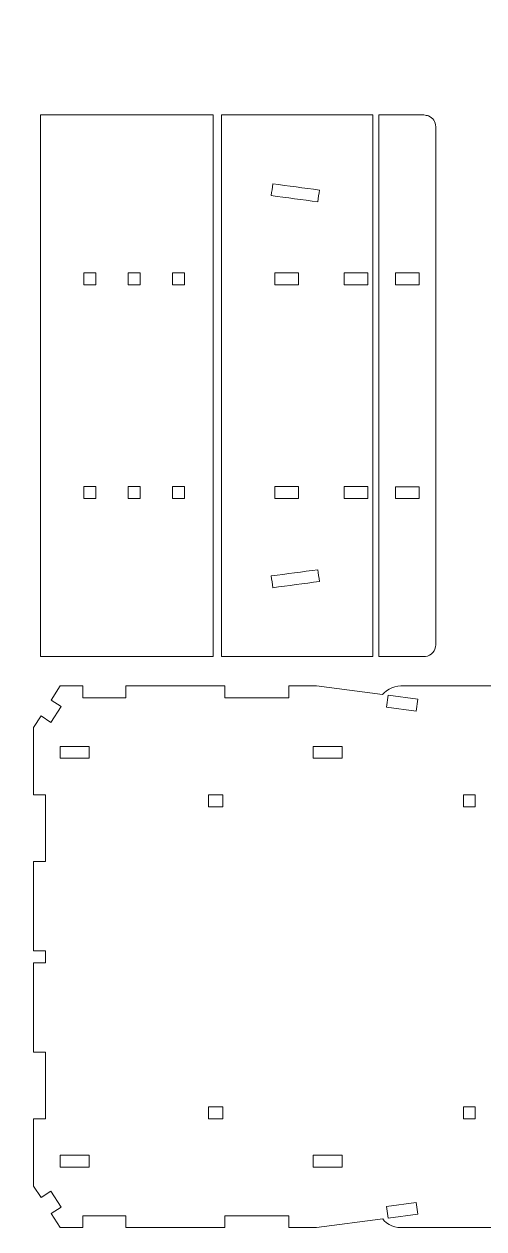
# Model space of a CAD drawing. Header units: centimetres. Extents: x -34.7 to 34.7, y -39.5 to 39.5.
# Drawn here: x 0.05 to 11.65, y -17.92 to 12.44 of the extents above; entities that cross this region are included whole.
import ezdxf

# ---------------------------------------------------------------- set-up
doc = ezdxf.new("R2010")
doc.units = ezdxf.units.CM
doc.header["$MEASUREMENT"] = 0
doc.layers.add('Camada 1', color=7, linetype='Continuous')

msp = doc.modelspace()

# ---------------------------------------------------------------- linework, layer by layer
at = {"layer": 'Camada 1', "color": 5, "lineweight": 9}
msp.add_open_spline([(-34.66849, -39.45036), (-34.66849, -39.45036), (-34.66849, 39.45036), (-34.66849, 39.45036), (-34.66849, 39.45036), (-34.66849, 39.45036), (34.66849, 39.45036), (34.66849, 39.45036), (34.66849, 39.45036), (34.66849, 39.45036), (34.66849, -39.45036), (34.66849, -39.45036), (34.66849, -39.45036), (34.66849, -39.45036), (-34.66849, -39.45036), (-34.66849, -39.45036)], degree=3, knots=[0, 0, 0, 0, 0.2, 0.2, 0.2, 0.2, 0.4, 0.4, 0.4, 0.4, 0.6, 0.6, 0.6, 0.6, 1, 1, 1, 1], dxfattribs=at)
at = {"layer": 'Camada 1', "color": 3, "lineweight": 9}
for points, knots in [([(0.46391, 10.15385), (1.9177, 10.15385), (3.37149, 10.15385), (4.82526, 10.15385), (4.82526, 10.15385), (4.82526, 5.604), (4.82526, 1.05411), (4.82526, -3.49575), (4.82526, -3.49575), (3.37149, -3.49575), (1.9177, -3.49575), (0.46391, -3.49575), (0.46391, -3.49575), (0.46391, 1.05411), (0.46391, 5.604), (0.46391, 10.15385)], [0, 0, 0, 0, 0.2, 0.2, 0.2, 0.2, 0.4, 0.4, 0.4, 0.4, 0.6, 0.6, 0.6, 0.6, 1, 1, 1, 1]), ([(8.85351, 10.15385), (8.85351, 5.604), (8.85351, 1.05411), (8.85351, -3.49575), (8.85351, -3.49575), (7.5802, -3.49575), (6.30689, -3.49575), (5.03358, -3.49575), (5.03358, -3.49575), (5.03358, 1.05411), (5.03358, 5.604), (5.03358, 10.15385), (5.03358, 10.15385), (6.30689, 10.15385), (7.5802, 10.15385), (8.85351, 10.15385)], [0, 0, 0, 0, 0.2, 0.2, 0.2, 0.2, 0.4, 0.4, 0.4, 0.4, 0.6, 0.6, 0.6, 0.6, 1, 1, 1, 1]), ([(10.14004, 10.15385), (9.76148, 10.15385), (9.38294, 10.15385), (9.0044, 10.15385), (9.0044, 10.15385), (9.0044, 5.604), (9.0044, 1.05411), (9.0044, -3.49575), (9.0044, -3.49575), (9.39595, -3.49489), (9.78749, -3.49403), (10.17904, -3.49318), (10.17904, -3.49318), (10.32731, -3.47366), (10.43382, -3.35169), (10.43888, -3.19689), (10.43888, -3.19689), (10.43888, 1.15373), (10.43888, 5.50438), (10.43888, 9.855), (10.43888, 9.855), (10.43456, 9.98711), (10.3703, 10.07396), (10.25439, 10.1311), (10.25439, 10.1311), (10.21628, 10.13868), (10.17816, 10.14628), (10.14004, 10.15385)], [0, 0, 0, 0, 0.125, 0.125, 0.125, 0.125, 0.25, 0.25, 0.25, 0.25, 0.375, 0.375, 0.375, 0.375, 0.5, 0.5, 0.5, 0.5, 0.625, 0.625, 0.625, 0.625, 0.75, 0.75, 0.75, 0.75, 1, 1, 1, 1]), ([(1.53194, -4.53366), (1.53194, -4.53366), (1.53194, -4.2348), (1.53194, -4.2348), (1.53194, -4.2348), (1.53194, -4.2348), (0.96665, -4.2348), (0.96665, -4.2348), (0.96665, -4.2348), (0.96665, -4.2348), (0.73871, -4.58935), (0.73871, -4.58935), (0.73871, -4.58935), (0.73871, -4.58935), (0.99011, -4.75097), (0.99011, -4.75097), (0.99011, -4.75097), (0.99011, -4.75097), (0.73152, -5.1532), (0.73152, -5.1532), (0.73152, -5.1532), (0.73152, -5.1532), (0.48013, -4.99158), (0.48013, -4.99158), (0.48013, -4.99158), (0.48013, -4.99158), (0.29302, -5.28265), (0.29302, -5.28265), (0.29302, -5.28265), (0.29302, -5.28265), (0.29302, -6.97904), (0.29302, -6.97904), (0.29302, -6.97904), (0.29302, -6.97904), (0.59187, -6.97904), (0.59187, -6.97904), (0.59187, -6.97904), (0.59187, -6.97904), (0.59187, -8.66014), (0.59187, -8.66014), (0.59187, -8.66014), (0.59187, -8.66014), (0.29301, -8.66014), (0.29301, -8.66014), (0.29301, -8.66014), (0.29301, -8.66014), (0.29301, -10.90953), (0.29301, -10.90953), (0.29301, -10.90953), (0.29301, -10.90953), (0.59187, -10.90953), (0.59187, -10.90953), (0.59187, -10.90953), (0.59187, -10.90953), (0.59187, -11.20957), (0.59187, -11.20957), (0.59187, -11.20957), (0.59187, -11.20957), (0.29301, -11.20957), (0.29301, -11.20957), (0.29301, -11.20957), (0.29301, -11.20957), (0.29301, -13.45895), (0.29301, -13.45895), (0.29301, -13.45895), (0.29301, -13.45895), (0.59187, -13.45895), (0.59187, -13.45895), (0.59187, -13.45895), (0.59187, -13.45895), (0.59187, -15.13889), (0.59187, -15.13889), (0.59187, -15.13889), (0.59187, -15.13889), (0.293, -15.13889), (0.293, -15.13889), (0.293, -15.13889), (0.293, -15.13889), (0.29299, -16.83605), (0.29299, -16.83605), (0.29299, -16.83605), (0.29299, -16.83605), (0.48015, -17.12712), (0.48015, -17.12712), (0.48015, -17.12712), (0.48015, -17.12712), (0.73154, -16.96551), (0.73154, -16.96551), (0.73154, -16.96551), (0.73154, -16.96551), (0.9901, -17.36774), (0.9901, -17.36774), (0.9901, -17.36774), (0.9901, -17.36774), (0.73871, -17.52936), (0.73871, -17.52936), (0.73871, -17.52936), (0.73871, -17.52936), (0.9668, -17.88415), (0.9668, -17.88415), (0.9668, -17.88415), (0.9668, -17.88415), (1.53194, -17.88416), (1.53194, -17.88416), (1.53194, -17.88416), (1.53194, -17.88416), (1.53194, -17.58529), (1.53194, -17.58529), (1.53194, -17.58529), (1.53194, -17.58529), (2.61646, -17.58529), (2.61646, -17.58529), (2.61646, -17.58529), (2.61646, -17.58529), (2.61646, -17.88416), (2.61646, -17.88416), (2.61646, -17.88416), (2.61646, -17.88416), (5.11494, -17.88416), (5.11494, -17.88416), (5.11494, -17.88416), (5.11494, -17.88416), (5.11494, -17.58529), (5.11494, -17.58529), (5.11494, -17.58529), (5.11494, -17.58529), (6.72879, -17.58529), (6.72879, -17.58529), (6.72879, -17.58529), (6.72879, -17.58529), (6.72879, -17.88416), (6.72879, -17.88416), (6.72879, -17.88416), (6.72879, -17.88416), (7.42582, -17.88416), (7.42582, -17.88416), (7.42582, -17.88416), (7.42582, -17.88416), (9.09865, -17.66604), (9.09865, -17.66604), (9.09865, -17.66604), (9.09865, -17.66604), (9.13673, -17.70944), (9.13673, -17.70944), (9.13673, -17.70944), (9.13673, -17.70944), (9.19551, -17.76099), (9.19551, -17.76099), (9.19551, -17.76099), (9.19551, -17.76099), (9.26051, -17.80443), (9.26051, -17.80443), (9.26051, -17.80443), (9.26051, -17.80443), (9.33064, -17.83902), (9.33064, -17.83902), (9.33064, -17.83902), (9.33064, -17.83902), (9.40468, -17.86415), (9.40468, -17.86415), (9.40468, -17.86415), (9.40468, -17.86415), (9.48137, -17.87941), (9.48137, -17.87941), (9.48137, -17.87941), (9.48137, -17.87941), (9.55938, -17.88451), (9.55938, -17.88451), (9.55938, -17.88451), (9.55938, -17.88451), (16.04326, -17.88451), (16.04326, -17.88451), (16.04326, -17.88451), (16.04326, -17.88451), (16.04326, -4.23457), (16.04326, -4.23457), (16.04326, -4.23457), (16.04326, -4.23457), (9.55938, -4.23457), (9.55938, -4.23457), (9.55938, -4.23457), (9.55938, -4.23457), (9.48137, -4.23969), (9.48137, -4.23969), (9.48137, -4.23969), (9.48137, -4.23969), (9.40468, -4.25494), (9.40468, -4.25494), (9.40468, -4.25494), (9.40468, -4.25494), (9.33064, -4.28008), (9.33064, -4.28008), (9.33064, -4.28008), (9.33064, -4.28008), (9.26051, -4.31465), (9.26051, -4.31465), (9.26051, -4.31465), (9.26051, -4.31465), (9.19551, -4.35809), (9.19551, -4.35809), (9.19551, -4.35809), (9.19551, -4.35809), (9.13673, -4.40965), (9.13673, -4.40965), (9.13673, -4.40965), (9.13673, -4.40965), (9.09608, -4.4521), (9.09608, -4.4521), (9.09608, -4.4521), (9.09608, -4.4521), (7.42582, -4.2348), (7.42582, -4.2348), (7.42582, -4.2348), (7.42582, -4.2348), (6.72879, -4.23507), (6.72879, -4.23507), (6.72879, -4.23507), (6.72879, -4.23507), (6.72879, -4.5339), (6.72879, -4.5339), (6.72879, -4.5339), (6.72879, -4.5339), (5.11494, -4.53366), (5.11494, -4.53366), (5.11494, -4.53366), (5.11494, -4.53366), (5.11494, -4.2348), (5.11494, -4.2348), (5.11494, -4.2348), (5.11494, -4.2348), (2.61646, -4.2348), (2.61646, -4.2348), (2.61646, -4.2348), (2.61646, -4.2348), (2.61646, -4.53366), (2.61646, -4.53366), (2.61646, -4.53366), (2.61646, -4.53366), (1.53194, -4.53366), (1.53194, -4.53366)], [0, 0, 0, 0, 0.01639344, 0.01639344, 0.01639344, 0.01639344, 0.03278689, 0.03278689, 0.03278689, 0.03278689, 0.04918033, 0.04918033, 0.04918033, 0.04918033, 0.06557377, 0.06557377, 0.06557377, 0.06557377, 0.08196721, 0.08196721, 0.08196721, 0.08196721, 0.09836066, 0.09836066, 0.09836066, 0.09836066, 0.1147541, 0.1147541, 0.1147541, 0.1147541, 0.13114754, 0.13114754, 0.13114754, 0.13114754, 0.14754098, 0.14754098, 0.14754098, 0.14754098, 0.16393443, 0.16393443, 0.16393443, 0.16393443, 0.18032787, 0.18032787, 0.18032787, 0.18032787, 0.19672131, 0.19672131, 0.19672131, 0.19672131, 0.21311475, 0.21311475, 0.21311475, 0.21311475, 0.2295082, 0.2295082, 0.2295082, 0.2295082, 0.24590164, 0.24590164, 0.24590164, 0.24590164, 0.26229508, 0.26229508, 0.26229508, 0.26229508, 0.27868852, 0.27868852, 0.27868852, 0.27868852, 0.29508197, 0.29508197, 0.29508197, 0.29508197, 0.31147541, 0.31147541, 0.31147541, 0.31147541, 0.32786885, 0.32786885, 0.32786885, 0.32786885, 0.3442623, 0.3442623, 0.3442623, 0.3442623, 0.36065574, 0.36065574, 0.36065574, 0.36065574, 0.37704918, 0.37704918, 0.37704918, 0.37704918, 0.39344262, 0.39344262, 0.39344262, 0.39344262, 0.40983607, 0.40983607, 0.40983607, 0.40983607, 0.42622951, 0.42622951, 0.42622951, 0.42622951, 0.44262295, 0.44262295, 0.44262295, 0.44262295, 0.45901639, 0.45901639, 0.45901639, 0.45901639, 0.47540984, 0.47540984, 0.47540984, 0.47540984, 0.49180328, 0.49180328, 0.49180328, 0.49180328, 0.50819672, 0.50819672, 0.50819672, 0.50819672, 0.52459016, 0.52459016, 0.52459016, 0.52459016, 0.54098361, 0.54098361, 0.54098361, 0.54098361, 0.55737705, 0.55737705, 0.55737705, 0.55737705, 0.57377049, 0.57377049, 0.57377049, 0.57377049, 0.59016393, 0.59016393, 0.59016393, 0.59016393, 0.60655738, 0.60655738, 0.60655738, 0.60655738, 0.62295082, 0.62295082, 0.62295082, 0.62295082, 0.63934426, 0.63934426, 0.63934426, 0.63934426, 0.6557377, 0.6557377, 0.6557377, 0.6557377, 0.67213115, 0.67213115, 0.67213115, 0.67213115, 0.68852459, 0.68852459, 0.68852459, 0.68852459, 0.70491803, 0.70491803, 0.70491803, 0.70491803, 0.72131148, 0.72131148, 0.72131148, 0.72131148, 0.73770492, 0.73770492, 0.73770492, 0.73770492, 0.75409836, 0.75409836, 0.75409836, 0.75409836, 0.7704918, 0.7704918, 0.7704918, 0.7704918, 0.78688525, 0.78688525, 0.78688525, 0.78688525, 0.80327869, 0.80327869, 0.80327869, 0.80327869, 0.81967213, 0.81967213, 0.81967213, 0.81967213, 0.83606557, 0.83606557, 0.83606557, 0.83606557, 0.85245902, 0.85245902, 0.85245902, 0.85245902, 0.86885246, 0.86885246, 0.86885246, 0.86885246, 0.8852459, 0.8852459, 0.8852459, 0.8852459, 0.90163934, 0.90163934, 0.90163934, 0.90163934, 0.91803279, 0.91803279, 0.91803279, 0.91803279, 0.93442623, 0.93442623, 0.93442623, 0.93442623, 0.95081967, 0.95081967, 0.95081967, 0.95081967, 0.96721311, 0.96721311, 0.96721311, 0.96721311, 1, 1, 1, 1])]:
    msp.add_open_spline(points, degree=3, knots=knots, dxfattribs=at)
at = {"layer": 'Camada 1', "lineweight": 9}
for points in [[(6.28735, 8.12028), (6.67945, 8.06798), (7.07156, 8.01568), (7.46366, 7.96338), (7.46366, 7.96338), (7.47688, 8.06251), (7.49012, 8.16163), (7.50332, 8.26076), (7.50332, 8.26076), (7.11122, 8.31308), (6.71912, 8.36537), (6.32704, 8.41769), (6.32704, 8.41769), (6.3138, 8.31856), (6.30058, 8.21941), (6.28735, 8.12028)], [(1.86313, 5.8713), (1.76312, 5.8713), (1.66311, 5.8713), (1.56309, 5.8713), (1.56309, 5.8713), (1.56309, 5.97131), (1.56309, 6.07131), (1.56309, 6.17133), (1.56309, 6.17133), (1.66311, 6.17133), (1.76312, 6.17133), (1.86313, 6.17133), (1.86313, 6.17133), (1.86313, 6.07131), (1.86313, 5.97131), (1.86313, 5.8713)], [(2.97994, 6.17133), (2.97994, 6.07131), (2.97994, 5.97131), (2.97994, 5.8713), (2.97994, 5.8713), (2.87992, 5.8713), (2.77992, 5.8713), (2.67991, 5.8713), (2.67991, 5.8713), (2.67991, 5.97131), (2.67991, 6.07131), (2.67991, 6.17133), (2.67991, 6.17133), (2.77992, 6.17133), (2.87992, 6.17133), (2.97994, 6.17133)], [(4.09676, 5.8713), (3.99674, 5.8713), (3.89674, 5.8713), (3.79673, 5.8713), (3.79673, 5.8713), (3.79673, 5.97131), (3.79673, 6.07131), (3.79673, 6.17133), (3.79673, 6.17133), (3.89674, 6.17133), (3.99674, 6.17133), (4.09676, 6.17133), (4.09676, 6.17133), (4.09676, 6.07131), (4.09676, 5.97131), (4.09676, 5.8713)], [(6.37559, 5.8713), (6.37559, 5.97131), (6.37559, 6.07131), (6.37559, 6.17133), (6.37559, 6.17133), (6.57561, 6.17133), (6.77562, 6.17133), (6.97565, 6.17133), (6.97565, 6.17133), (6.97565, 6.07131), (6.97565, 5.97131), (6.97565, 5.8713), (6.97565, 5.8713), (6.77562, 5.8713), (6.57561, 5.8713), (6.37559, 5.8713)], [(8.12715, 6.17133), (8.32717, 6.17133), (8.52718, 6.17133), (8.72721, 6.17133), (8.72721, 6.17133), (8.72721, 6.07131), (8.72721, 5.97131), (8.72721, 5.8713), (8.72721, 5.8713), (8.52718, 5.8713), (8.32717, 5.8713), (8.12715, 5.8713), (8.12715, 5.8713), (8.12715, 5.97131), (8.12715, 6.07131), (8.12715, 6.17133)], [(9.42452, 6.17133), (9.42452, 6.07171), (9.42452, 5.97208), (9.42452, 5.87247), (9.42452, 5.87247), (9.62376, 5.87247), (9.82298, 5.87247), (10.02222, 5.87247), (10.02222, 5.87247), (10.02222, 5.97208), (10.02222, 6.07171), (10.02222, 6.17133), (10.02222, 6.17133), (9.82298, 6.17133), (9.62376, 6.17133), (9.42452, 6.17133)], [(1.56309, 0.48677), (1.56309, 0.58678), (1.56309, 0.68679), (1.56309, 0.7868), (1.56309, 0.7868), (1.66311, 0.7868), (1.76312, 0.7868), (1.86313, 0.7868), (1.86313, 0.7868), (1.86313, 0.68679), (1.86313, 0.58678), (1.86313, 0.48677), (1.86313, 0.48677), (1.76312, 0.48677), (1.66311, 0.48677), (1.56309, 0.48677)], [(2.97994, 0.7868), (2.97994, 0.68679), (2.97994, 0.58678), (2.97994, 0.48677), (2.97994, 0.48677), (2.87992, 0.48677), (2.77992, 0.48677), (2.67991, 0.48677), (2.67991, 0.48677), (2.67991, 0.58678), (2.67991, 0.68679), (2.67991, 0.7868), (2.67991, 0.7868), (2.77992, 0.7868), (2.87992, 0.7868), (2.97994, 0.7868)], [(3.79673, 0.7868), (3.89674, 0.7868), (3.99674, 0.7868), (4.09676, 0.7868), (4.09676, 0.7868), (4.09676, 0.68679), (4.09676, 0.58678), (4.09676, 0.48677), (4.09676, 0.48677), (3.99674, 0.48677), (3.89674, 0.48677), (3.79673, 0.48677), (3.79673, 0.48677), (3.79673, 0.58678), (3.79673, 0.68679), (3.79673, 0.7868)], [(6.97565, 0.78682), (6.97565, 0.68679), (6.97565, 0.58678), (6.97565, 0.48677), (6.97565, 0.48677), (6.77562, 0.48677), (6.57561, 0.48677), (6.37559, 0.48677), (6.37559, 0.48677), (6.37559, 0.58678), (6.37559, 0.68679), (6.37559, 0.78682), (6.37559, 0.78682), (6.57561, 0.78682), (6.77562, 0.78682), (6.97565, 0.78682)], [(8.72721, 0.78682), (8.72721, 0.68679), (8.72721, 0.58678), (8.72721, 0.48677), (8.72721, 0.48677), (8.52718, 0.48677), (8.32717, 0.48677), (8.12715, 0.48677), (8.12715, 0.48677), (8.12715, 0.58678), (8.12715, 0.68679), (8.12715, 0.78682), (8.12715, 0.78682), (8.32717, 0.78682), (8.52718, 0.78682), (8.72721, 0.78682)], [(10.02222, 0.48676), (10.02222, 0.58637), (10.02222, 0.68599), (10.02222, 0.78561), (10.02222, 0.78561), (9.82298, 0.78561), (9.62376, 0.78561), (9.42452, 0.78561), (9.42452, 0.78561), (9.42452, 0.68599), (9.42452, 0.58637), (9.42452, 0.48676), (9.42452, 0.48676), (9.62376, 0.48676), (9.82298, 0.48676), (10.02222, 0.48676)], [(6.28735, -1.46219), (6.30058, -1.56131), (6.3138, -1.66044), (6.32704, -1.75957), (6.32704, -1.75957), (6.71912, -1.70727), (7.11122, -1.65496), (7.50332, -1.60267), (7.50332, -1.60267), (7.49012, -1.50353), (7.47688, -1.4044), (7.46366, -1.30526), (7.46366, -1.30526), (7.07156, -1.35757), (6.67945, -1.40988), (6.28735, -1.46219)], [(9.98495, -4.5709), (9.98495, -4.5709), (9.23519, -4.47086), (9.23519, -4.47086), (9.23519, -4.47086), (9.23519, -4.47086), (9.19552, -4.76827), (9.19552, -4.76827), (9.19552, -4.76827), (9.19552, -4.76827), (9.94526, -4.86831), (9.94526, -4.86831), (9.94526, -4.86831), (9.94526, -4.86831), (9.98495, -4.5709), (9.98495, -4.5709)], [(0.96076, -6.05769), (0.96076, -6.05769), (1.69848, -6.05769), (1.69848, -6.05769), (1.69848, -6.05769), (1.69848, -6.05769), (1.69848, -5.75765), (1.69848, -5.75765), (1.69848, -5.75765), (1.69848, -5.75765), (0.96076, -5.75765), (0.96076, -5.75765), (0.96076, -5.75765), (0.96076, -5.75765), (0.96076, -6.05769), (0.96076, -6.05769)], [(7.34171, -6.05769), (7.34171, -6.05769), (8.07943, -6.05769), (8.07943, -6.05769), (8.07943, -6.05769), (8.07943, -6.05769), (8.07943, -5.75765), (8.07943, -5.75765), (8.07943, -5.75765), (8.07943, -5.75765), (7.34171, -5.75765), (7.34171, -5.75765), (7.34171, -5.75765), (7.34171, -5.75765), (7.34171, -6.05769), (7.34171, -6.05769)], [(5.06851, -6.97903), (5.06851, -6.97903), (4.70886, -6.97903), (4.70886, -6.97903), (4.70886, -6.97903), (4.70886, -6.97903), (4.70886, -7.27907), (4.70886, -7.27907), (4.70886, -7.27907), (4.70886, -7.27907), (5.06851, -7.27907), (5.06851, -7.27907), (5.06851, -7.27907), (5.06851, -7.27907), (5.06851, -6.97903), (5.06851, -6.97903)], [(11.43533, -7.27907), (11.43533, -7.27907), (11.43533, -6.97903), (11.43533, -6.97903), (11.43533, -6.97903), (11.43533, -6.97903), (11.13529, -6.97903), (11.13529, -6.97903), (11.13529, -6.97903), (11.13529, -6.97903), (11.13529, -7.27907), (11.13529, -7.27907), (11.13529, -7.27907), (11.13529, -7.27907), (11.43533, -7.27907), (11.43533, -7.27907)], [(5.06851, -15.14006), (5.06851, -15.14006), (5.06851, -14.84003), (5.06851, -14.84003), (5.06851, -14.84003), (5.06851, -14.84003), (4.70886, -14.84003), (4.70886, -14.84003), (4.70886, -14.84003), (4.70886, -14.84003), (4.70886, -15.14006), (4.70886, -15.14006), (4.70886, -15.14006), (4.70886, -15.14006), (5.06851, -15.14006), (5.06851, -15.14006)], [(11.43533, -15.14006), (11.43533, -15.14006), (11.43533, -14.84003), (11.43533, -14.84003), (11.43533, -14.84003), (11.43533, -14.84003), (11.13529, -14.84003), (11.13529, -14.84003), (11.13529, -14.84003), (11.13529, -14.84003), (11.13529, -15.14006), (11.13529, -15.14006), (11.13529, -15.14006), (11.13529, -15.14006), (11.43533, -15.14006), (11.43533, -15.14006)], [(1.69848, -16.06141), (1.69848, -16.06141), (1.69848, -16.36146), (1.69848, -16.36146), (1.69848, -16.36146), (1.69848, -16.36146), (0.96076, -16.36146), (0.96076, -16.36146), (0.96076, -16.36146), (0.96076, -16.36146), (0.96076, -16.06141), (0.96076, -16.06141), (0.96076, -16.06141), (0.96076, -16.06141), (1.69848, -16.06141), (1.69848, -16.06141)], [(8.07943, -16.36146), (8.07943, -16.36146), (7.34171, -16.36146), (7.34171, -16.36146), (7.34171, -16.36146), (7.34171, -16.36146), (7.34171, -16.06141), (7.34171, -16.06141), (7.34171, -16.06141), (7.34171, -16.06141), (8.07943, -16.06141), (8.07943, -16.06141), (8.07943, -16.06141), (8.07943, -16.06141), (8.07943, -16.36146), (8.07943, -16.36146)], [(9.94526, -17.25078), (9.94526, -17.25078), (9.19552, -17.35082), (9.19552, -17.35082), (9.19552, -17.35082), (9.19552, -17.35082), (9.23519, -17.64823), (9.23519, -17.64823), (9.23519, -17.64823), (9.23519, -17.64823), (9.98495, -17.54819), (9.98495, -17.54819), (9.98495, -17.54819), (9.98495, -17.54819), (9.94526, -17.25078), (9.94526, -17.25078)]]:
    msp.add_open_spline(points, degree=3, knots=[0, 0, 0, 0, 0.2, 0.2, 0.2, 0.2, 0.4, 0.4, 0.4, 0.4, 0.6, 0.6, 0.6, 0.6, 1, 1, 1, 1], dxfattribs=at)

doc.saveas('drawing.dxf')
